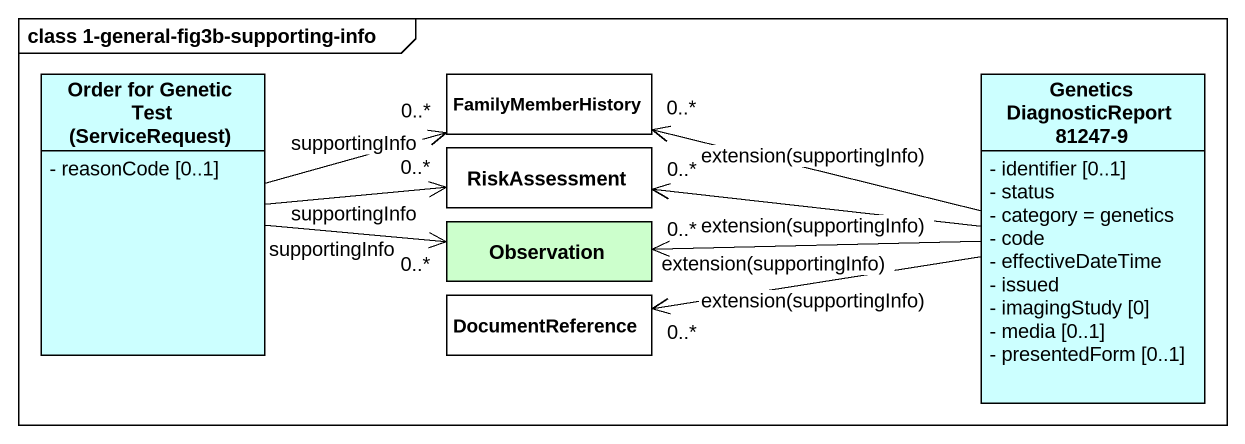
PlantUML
@startuml
mainframe class 1-general-fig3b-supporting-info
hide circle
hide empty members
skinparam classAttributeIconSize 0
class "Order for Genetic Test (ServiceRequest)" as Order_for_Genetic_Test #CCFFFF {
  - reasonCode [0..1]
}
class FamilyMemberHistory #FFFFFF
class "Genetics DiagnosticReport 81247-9" as Genetics_DiagnosticReport #CCFFFF {
  - identifier [0..1]
  - status
  - category = genetics
  - code
  - effectiveDateTime
  - issued
  - imagingStudy [0]
  - media [0..1]
  - presentedForm [0..1]
}
class RiskAssessment #FFFFFF
class Observation #CCFFCC
class DocumentReference #FFFFFF
Order_for_Genetic_Test -right-> "0..*" FamilyMemberHistory : supportingInfo
Order_for_Genetic_Test -right-> "0..*" RiskAssessment : supportingInfo
Order_for_Genetic_Test -right-> "0..*" Observation : supportingInfo
Genetics_DiagnosticReport -left-> "0..*" FamilyMemberHistory : extension(supportingInfo)
Genetics_DiagnosticReport -left-> "0..*" RiskAssessment : extension(supportingInfo)
Genetics_DiagnosticReport -left-> "0..*" Observation : extension(supportingInfo)
Genetics_DiagnosticReport -left-> "0..*" DocumentReference : extension(supportingInfo)
@enduml
